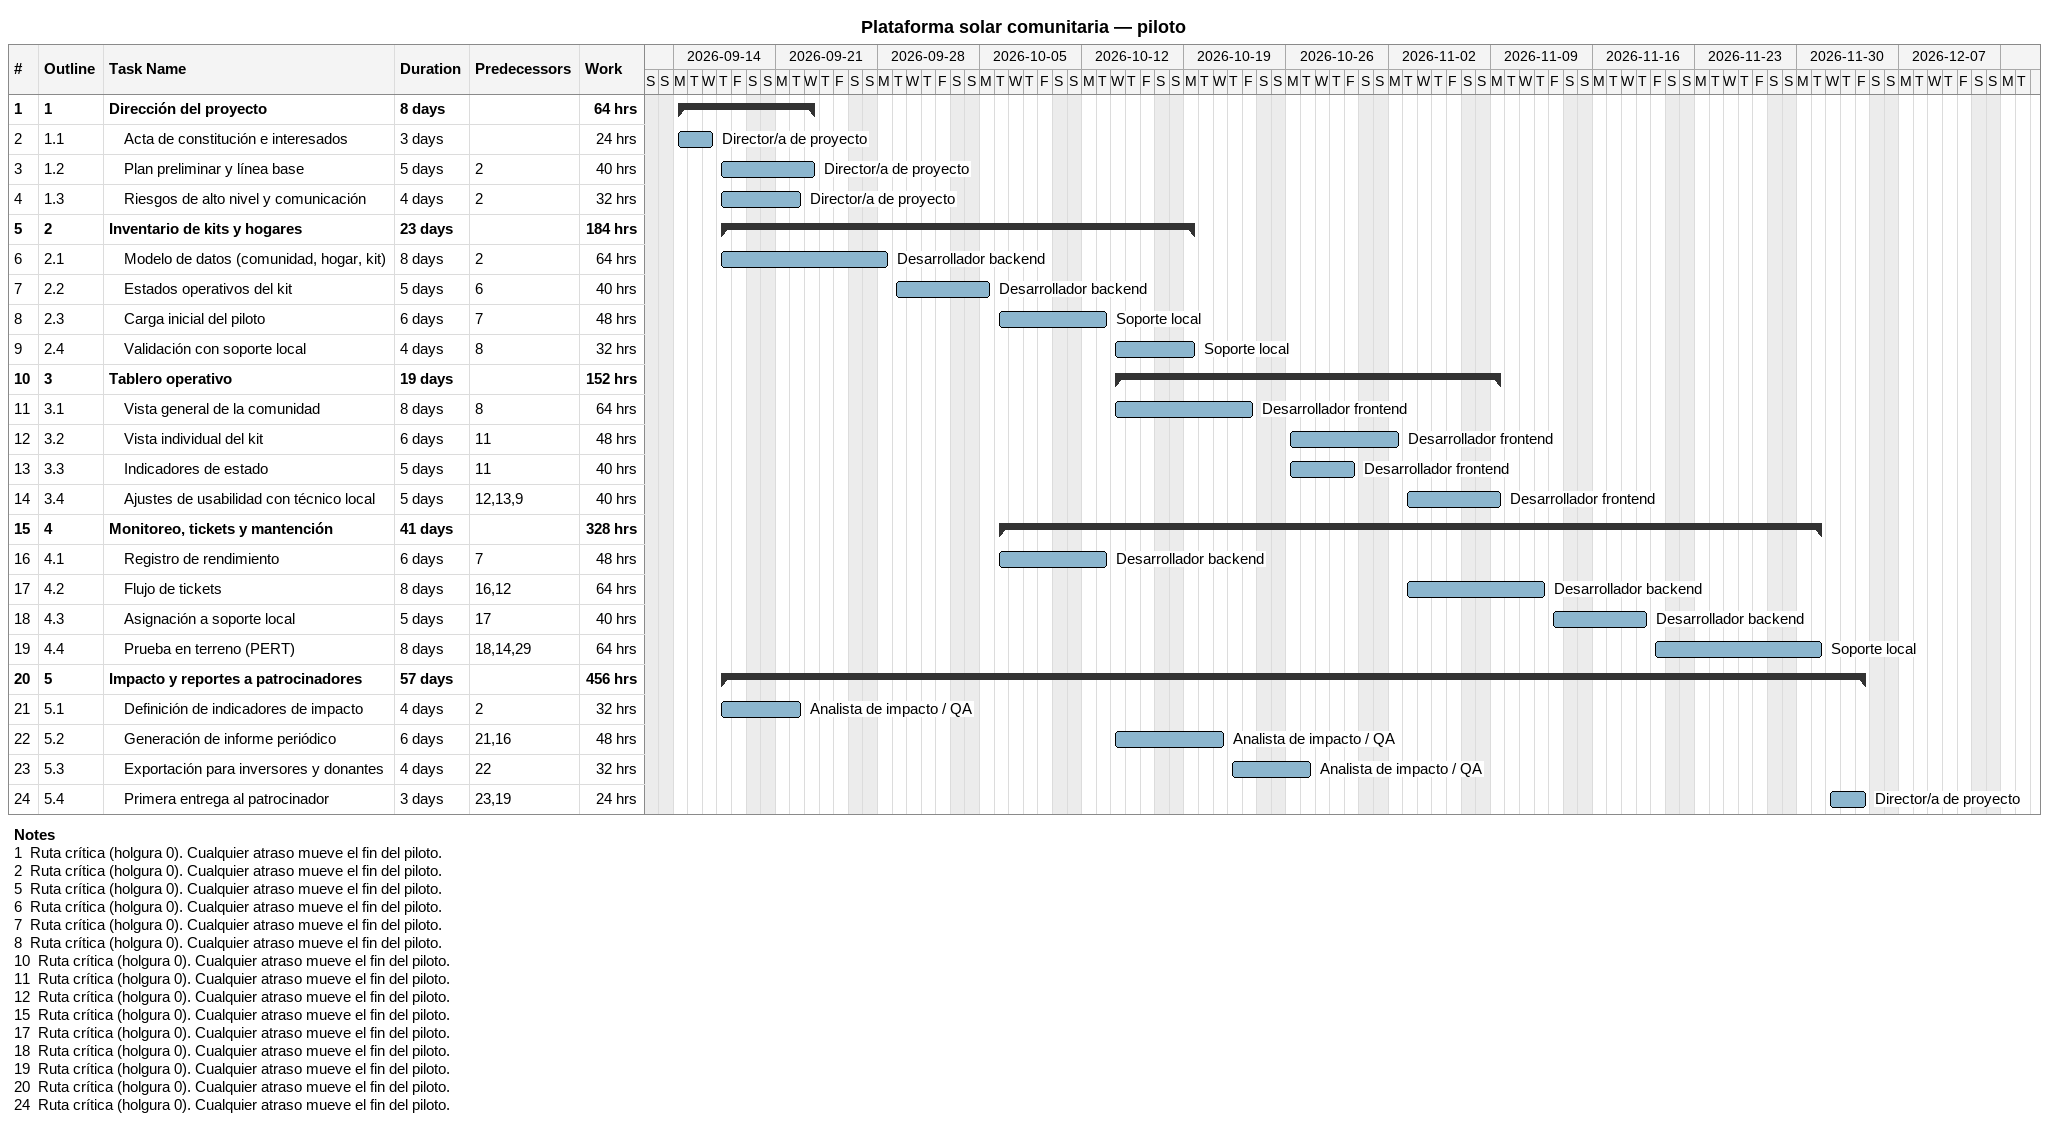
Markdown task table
Plataforma solar comunitaria — piloto

| ID | WBS | Task | Duration | Start | Finish | Predecessors | Resources | Work (h) |
|---|---|---|---|---|---|---|---|---|
| 1 | 1 | **Dirección del proyecto** | 8d | 2026-09-14 | 2026-09-23 |  |  | 64 |
| 2 | 1.1 | Acta de constitución e interesados | 3d | 2026-09-14 | 2026-09-16 |  | Director/a de proyecto | 24 |
| 3 | 1.2 | Plan preliminar y línea base | 5d | 2026-09-17 | 2026-09-23 | 2 | Director/a de proyecto | 40 |
| 4 | 1.3 | Riesgos de alto nivel y comunicación | 4d | 2026-09-17 | 2026-09-22 | 2 | Director/a de proyecto | 32 |
| 5 | 2 | **Inventario de kits y hogares** | 23d | 2026-09-17 | 2026-10-19 |  |  | 184 |
| 6 | 2.1 | Modelo de datos (comunidad, hogar, kit) | 8d | 2026-09-17 | 2026-09-28 | 2 | Desarrollador backend | 64 |
| 7 | 2.2 | Estados operativos del kit | 5d | 2026-09-29 | 2026-10-05 | 6 | Desarrollador backend | 40 |
| 8 | 2.3 | Carga inicial del piloto | 6d | 2026-10-06 | 2026-10-13 | 7 | Soporte local | 48 |
| 9 | 2.4 | Validación con soporte local | 4d | 2026-10-14 | 2026-10-19 | 8 | Soporte local | 32 |
| 10 | 3 | **Tablero operativo** | 19d | 2026-10-14 | 2026-11-09 |  |  | 152 |
| 11 | 3.1 | Vista general de la comunidad | 8d | 2026-10-14 | 2026-10-23 | 8 | Desarrollador frontend | 64 |
| 12 | 3.2 | Vista individual del kit | 6d | 2026-10-26 | 2026-11-02 | 11 | Desarrollador frontend | 48 |
| 13 | 3.3 | Indicadores de estado | 5d | 2026-10-26 | 2026-10-30 | 11 | Desarrollador frontend | 40 |
| 14 | 3.4 | Ajustes de usabilidad con técnico local | 5d | 2026-11-03 | 2026-11-09 | 12, 13, 9 | Desarrollador frontend | 40 |
| 15 | 4 | **Monitoreo, tickets y mantención** | 41d | 2026-10-06 | 2026-12-01 |  |  | 328 |
| 16 | 4.1 | Registro de rendimiento | 6d | 2026-10-06 | 2026-10-13 | 7 | Desarrollador backend | 48 |
| 17 | 4.2 | Flujo de tickets | 8d | 2026-11-03 | 2026-11-12 | 16, 12 | Desarrollador backend | 64 |
| 18 | 4.3 | Asignación a soporte local | 5d | 2026-11-13 | 2026-11-19 | 17 | Desarrollador backend | 40 |
| 19 | 4.4 | Prueba en terreno (PERT) | 8d | 2026-11-20 | 2026-12-01 | 18, 14, 29 | Soporte local | 64 |
| 20 | 5 | **Impacto y reportes a patrocinadores** | 57d | 2026-09-17 | 2026-12-04 |  |  | 456 |
| 21 | 5.1 | Definición de indicadores de impacto | 4d | 2026-09-17 | 2026-09-22 | 2 | Analista de impacto / QA | 32 |
| 22 | 5.2 | Generación de informe periódico | 6d | 2026-10-14 | 2026-10-21 | 21, 16 | Analista de impacto / QA | 48 |
| 23 | 5.3 | Exportación para inversores y donantes | 4d | 2026-10-22 | 2026-10-27 | 22 | Analista de impacto / QA | 32 |
| 24 | 5.4 | Primera entrega al patrocinador | 3d | 2026-12-02 | 2026-12-04 | 23, 19 | Director/a de proyecto | 24 |

Notes
- 1: Ruta crítica (holgura 0). Cualquier atraso mueve el fin del piloto.
- 2: Ruta crítica (holgura 0). Cualquier atraso mueve el fin del piloto.
- 5: Ruta crítica (holgura 0). Cualquier atraso mueve el fin del piloto.
- 6: Ruta crítica (holgura 0). Cualquier atraso mueve el fin del piloto.
- 7: Ruta crítica (holgura 0). Cualquier atraso mueve el fin del piloto.
- 8: Ruta crítica (holgura 0). Cualquier atraso mueve el fin del piloto.
- 10: Ruta crítica (holgura 0). Cualquier atraso mueve el fin del piloto.
- 11: Ruta crítica (holgura 0). Cualquier atraso mueve el fin del piloto.
- 12: Ruta crítica (holgura 0). Cualquier atraso mueve el fin del piloto.
- 15: Ruta crítica (holgura 0). Cualquier atraso mueve el fin del piloto.
- 17: Ruta crítica (holgura 0). Cualquier atraso mueve el fin del piloto.
- 18: Ruta crítica (holgura 0). Cualquier atraso mueve el fin del piloto.
- 19: Ruta crítica (holgura 0). Cualquier atraso mueve el fin del piloto.
- 20: Ruta crítica (holgura 0). Cualquier atraso mueve el fin del piloto.
- 24: Ruta crítica (holgura 0). Cualquier atraso mueve el fin del piloto.
